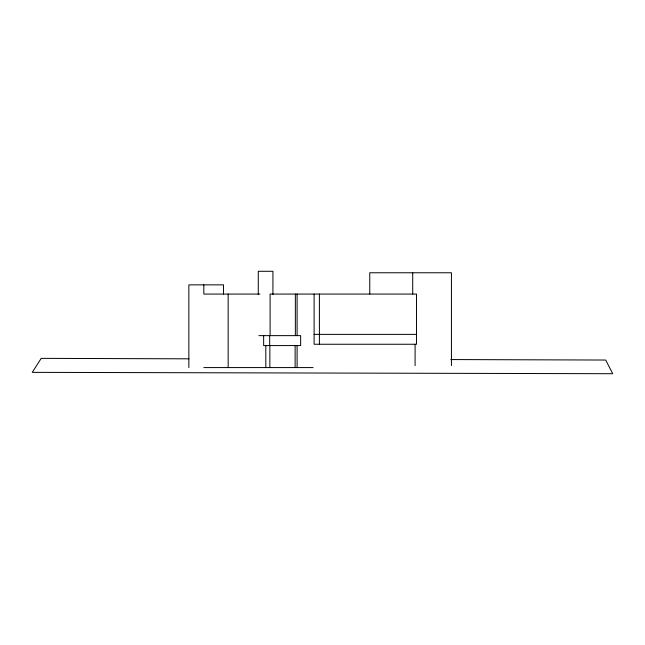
<?xml version="1.0" encoding="UTF-8"?>
<svg xmlns="http://www.w3.org/2000/svg" width="645" height="645" viewBox="0 0 645 645"><rect width="100%" height="100%" fill="white"/><g stroke="black" fill="none" stroke-linecap="round" stroke-linejoin="round"><path stroke-width="0.97" d="M259.879 294.064L203.828 294.064L203.828 284.856M314.107 334.384L416.525 334.384M258.871 335.634L300.635 335.634L300.635 345.567L263.644 345.591L263.644 335.634M203.828 367.577L313.107 367.577M450.815 359.563L605.687 360.039L612.75 373.713L32.25 372.358L41.199 358.362L189.001 358.822M451.435 365.586L451.435 272.771L369.762 272.771L369.762 294.064M415.09 344.253L415.09 365.634M412.711 272.771L412.711 294.064M319.404 294.064L319.404 344.253M314.107 294.064L314.107 344.253L416.525 344.253L416.525 294.064L270.102 294.064L270.102 335.634M297.103 294.064L297.103 335.634M297.103 367.577L297.103 345.567L295.12 345.567L295.12 367.577M295.362 294.064L295.362 335.634M272.924 294.418L272.924 271.287L258.274 271.287L258.274 294.418M269.86 345.591L269.86 367.577M269.675 335.634L269.675 345.591M265.821 345.591L265.821 367.577M228.161 294.064L228.161 367.577M223.517 294.064L223.517 284.856L188.856 284.856L188.856 367.577"/></g></svg>
